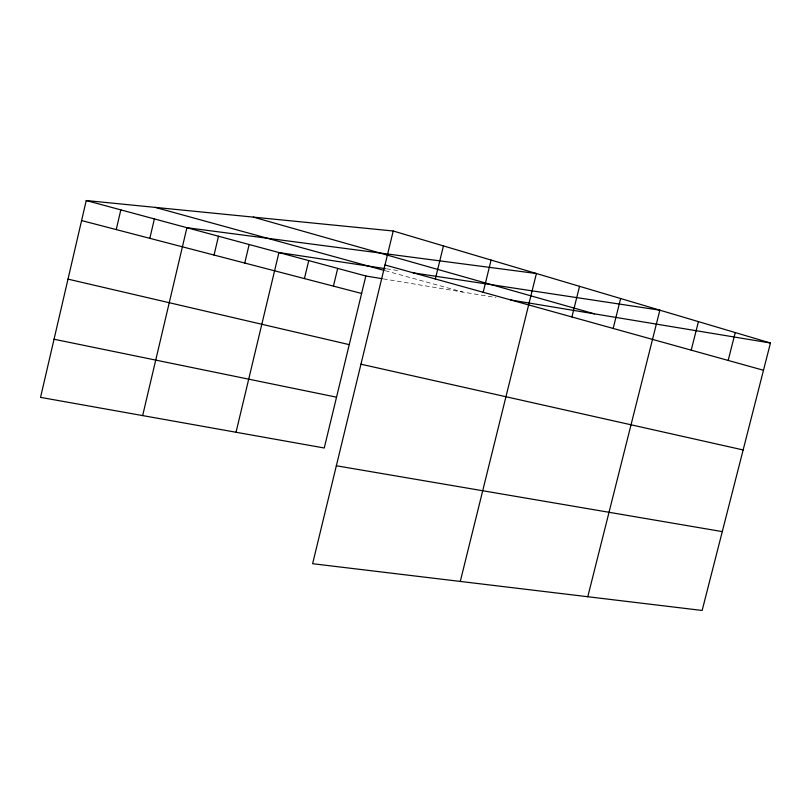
<?xml version="1.0" encoding="UTF-8"?>
<svg xmlns="http://www.w3.org/2000/svg" width="811" height="811" viewBox="0 0 811 811"><rect width="100%" height="100%" fill="white"/><g stroke="black" fill="none" stroke-linecap="round" stroke-linejoin="round"><path stroke-width="0.61" stroke-dasharray="4.05 3.04" d="M386.543 268.826L399.864 270.844M383.329 278.893L495.967 297.546M385.306 270.722L462.777 292.051"/><path stroke-width="1.22" d="M393.223 231.003L312.62 563.706L702.144 610.46L770.45 343.012L393.223 231.003L86.24 200.54L40.55 397.37L324.248 447.996L365.832 275.993L382.082 278.69M116.237 229.584L120.829 209.877M149.832 238.322L154.374 218.929M142.655 415.587L186.915 227.709L536.406 273.52L460.283 581.426M214.043 255.049L218.494 236.234M244.75 263.048L249.159 244.506M236.031 432.253L278.943 252.545L385.337 268.644M304.429 278.589L308.748 260.584M333.433 286.131L337.7 268.4M435.355 278.974L443.435 245.905M483.184 292.284L491.091 260.057M571.917 316.969L579.541 286.324M613.167 328.445L620.648 298.529M587.782 596.734L659.86 310.177L413.204 272.861M691.215 350.159L698.433 321.622M728.166 360.439L735.253 332.561M510.788 299.999L770.45 343.012M336.342 465.767L722.287 531.61M54.043 339.241L336.535 397.177M360.956 364.2L743.14 449.943M67.992 279.126L349.237 344.634M81.597 220.562L361.605 293.47M86.24 200.54L365.832 275.993M155.215 207.383L384.1 270.398M384.992 264.964L763.486 370.262M253.346 217.125L594.433 313.857"/></g></svg>
